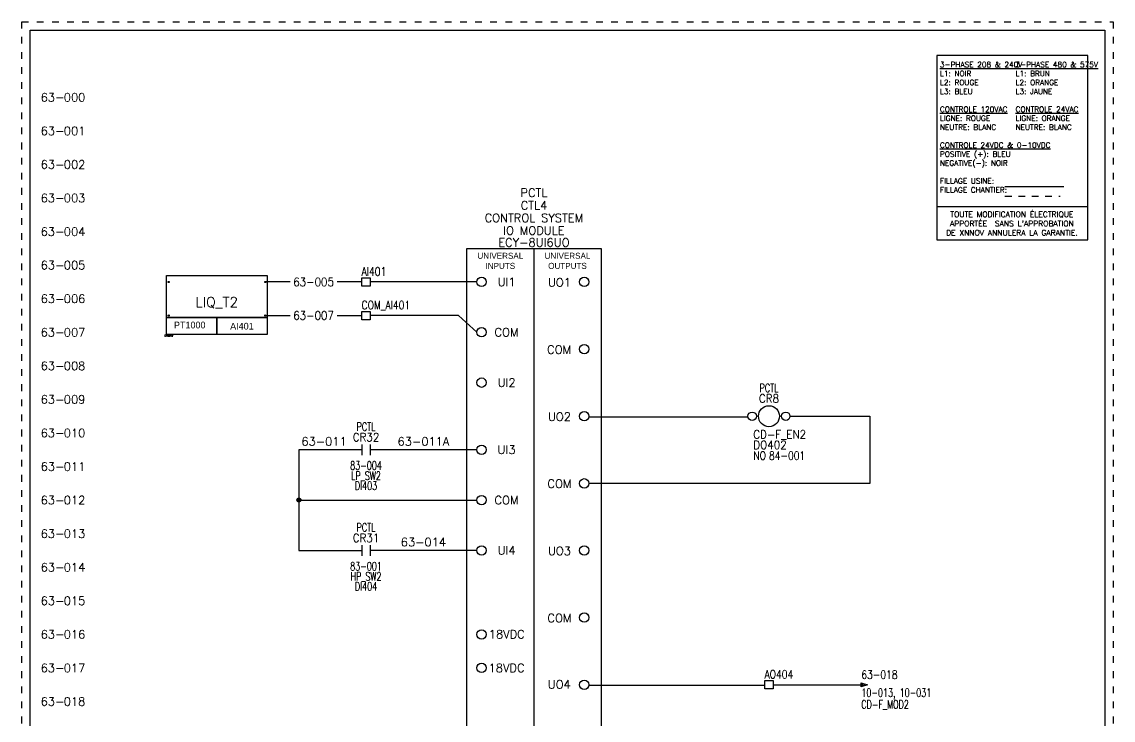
# Model space of a CAD drawing. Header units: inches. Extents: x -0.1 to 16.1, y -2.1 to 19.1.
# Drawn here: x -0.12 to 16.12, y 8.72 to 19.12 of the extents above; entities that cross this region are included whole.
import ezdxf
from ezdxf.enums import TextEntityAlignment as Align

# ---------------------------------------------------------------- set-up
doc = ezdxf.new("R2010")
doc.units = ezdxf.units.IN
doc.header["$MEASUREMENT"] = 0
for name, pattern in [('Caddy_Solid', [0]), ('DASHED2', [0.375, 0.25, -0.125]), ('DOT2', [0.125, 0, -0.125])]:
    doc.linetypes.add(name, pattern=pattern)
for name, color, linetype in [('BLK_18', 251, 'Continuous'), ('BLU_18', 5, 'Continuous'), ('DESC', 150, 'Continuous'), ('DESCCHILD', 20, 'Continuous'), ('LOC', 8, 'Continuous'), ('MISC', 7, 'Continuous'), ('RED_18', 1, 'Continuous'), ('SYMS', 7, 'Continuous'), ('TAGFIXED', 7, 'Continuous'), ('TAGS', 150, 'Continuous'), ('TERMS', 123, 'Continuous'), ('WIRENO', 72, 'Continuous'), ('WIREREF', 52, 'Continuous'), ('XREF', 7, 'Continuous'), ('XREFCHILD', 134, 'Continuous')]:
    doc.layers.add(name, color=color, linetype=linetype)
doc.layers.add('TITLEBLOCK_FRAME', color=7, linetype='DOT2', plot=False)
doc.styles.add('TB_BODY', font='arial.ttf')
doc.styles.add('WD', font='romans.shx')

# ---------------------------------------------------------------- blocks, each defined once
blk = doc.blocks.new('*U4')
at = {"color": 7, "linetype": 'Caddy_Solid', "lineweight": 25}
blk.add_line((-1.486, 1.048), (-0.608, 1.048), dxfattribs=at)
at = {"color": 7, "linetype": 'DASHED2', "lineweight": 25, "ltscale": 0.25}
blk.add_line((-1.486, 0.902), (-0.662, 0.902), dxfattribs=at)
blk.add_line((-2.5, 0.75), (-0.25, 0.75))
blk.add_lwpolyline([(-0.25, 3), (-2.5, 3), (-2.5, 0.25), (-0.25, 0.25)], close=True)
at = {"style": 'WD'}
for s, heights, insert, char_height, attachment_point in [('{\\L3-PHASE 208 & 240V}\\PL1: NOIR\\PL2: ROUGE\\PL3: BLEU\\P\\P{\\LCONTROLE 120VAC}\\PLIGNE: ROUGE\\PNEUTRE: BLANC\\P{\\L\\PCONTROLE 24VDC & 0-10VDC\\P}POSITIVE (+): BLEU\\PNEGATIVE(-): NOIR\\P\\P\\pxql;FILLAGE USINE:\\PFILLAGE CHANTIER:', [-1.977], (-2.454, 2.903), 0.08, 1), ('{\\L3-PHASE 480 & 575V}\\PL1: BRUN\\PL2: ORANGE\\PL3: JAUNE\\P\\P{\\LCONTROLE 24VAC}\\PLIGNE: ORANGE\\PNEUTRE: BLANC', [-1.013], (-1.328, 2.903), 0.08, 1), ("TOUTE MODIFICATION ÉLECTRIQUE \\PAPPORTÉE  SANS L'APPROBATION \\PDE XNNOV ANNULERA LA GARANTIE.", [-0.389], (-1.383, 0.495), 0.08242, 5)]:
    blk.add_mtext_dynamic_manual_height_columns(s, width=4.81392, gutter_width=1.374, heights=heights, dxfattribs=dict(at, insert=insert, char_height=char_height, attachment_point=attachment_point))
blk = doc.blocks.new('WD_MLRH7')
at = {"style": 'WD'}
blk.add_attdef('WDCOPY_DASH', text='', height=0.125, dxfattribs=at).set_placement((-0.684, 0), align=Align.MIDDLE)
blk.add_attdef('SHEET', text='', height=0.125, dxfattribs=at).set_placement((-0.756, 0), align=Align.MIDDLE_RIGHT)
blk.add_attdef('RUNGFIRST', text='', height=0.125, dxfattribs=at).set_placement((-0.625, 0), align=Align.MIDDLE_LEFT)
at = {"style": 'WD', "flags": 1}
for tag, p in [('RUNGHORV', (-0.25, -0.127)), ('RUNGINC', (-0.25, -0.163)), ('WIREMODE', (-0.25, -0.281)), ('RUNGDIST', (-0.25, -0.2)), ('RUNGCNT', (-0.25, -0.237)), ('WIREFMT', (-0.25, -0.321)), ('WIRE-START', (-0.25, -0.356)), ('WIRE-GSUF', (-0.25, -0.396)), ('PH3SPACE', (-0.25, -0.437))]:
    blk.add_attdef(tag, text='', height=0.025, dxfattribs=at).set_placement(p, align=Align.RIGHT)
blk = doc.blocks.new('HT0001')
for p, q in [((-0.062, 0.062), (0.062, 0.062)), ((-0.062, -0.062), (-0.062, 0.062)), ((0.062, 0.062), (0.062, -0.062)), ((0.062, -0.062), (-0.062, -0.062))]:
    blk.add_line(p, q)
at = {"style": 'WD'}
for tag, p, width in [('INST', (0.062, 0.42), 0.7), ('LOC', (0.062, 0.25), 0.7), ('DESC1', (0.05, -0.385), 0.8)]:
    blk.add_attdef(tag, p, '', height=0.125, dxfattribs=dict(at, width=width))
at = {"linetype": 'Continuous', "style": 'WD'}
for tag, p, height, width, flags in [('TERM01', (0.062, 0.094), 0.125, 0.8, 8), ('TAGSTRIP', (0.05, -0.229), 0.125, 0.9, 8), ('CAT', (0.213, -0.406), 0.109, 0.8, 1), ('DESC2', (0.05, -0.541), 0.125, 0.8, 8), ('DESC3', (0.05, -0.698), 0.125, 0.8, 8)]:
    blk.add_attdef(tag, p, '', height=height, dxfattribs=dict(at, width=width, flags=flags))
at = {"style": 'WD', "flags": 1}
for tag, p, height in [('X4TERM01', (-0.062, 0), 0.0125), ('X4TERMDESC01', (-0.055, -0.023), 0.025), ('X2TERMDESC01', (-0.006, 0.029), 0.025), ('STRIPSEQ', (0, 0), 0.00125), ('X2TERM01', (0, 0.062), 0.0125), ('X2PIN01', (0.033, 0.084), 0.0125), ('X1TERMDESC01', (0.039, 0.007), 0.025), ('X1TERM01', (0.062, 0), 0.0125), ('X1PIN01', (0.087, 0.016), 0.0125), ('X4PIN01', (-0.114, -0.038), 0.0125), ('LINKTERM', (0, -0.002), 0.00125), ('X8TERM01', (0, -0.062), 0.0125), ('X8TERMDESC01', (0, -0.054), 0.025), ('X8PIN01', (0.026, -0.096), 0.0125)]:
    blk.add_attdef(tag, p, '', height=height, dxfattribs=at)
at = {"linetype": 'Continuous', "style": 'WD', "width": 0.8, "flags": 1}
blk.add_attdef('MFG', text='', height=0.109, dxfattribs=at).set_placement((0.088, -0.406), align=Align.RIGHT)
at = {"style": 'WD', "width": 0.7, "flags": 1}
blk.add_attdef('ASSYCODE', (0.062, -0.281), '', height=0.01, dxfattribs=at)
blk = doc.blocks.new('HCR21')
at = {"linetype": 'Continuous'}
for p, q in [((-0.062, 0.08), (-0.062, -0.08)), ((0.062, 0.08), (0.062, -0.08))]:
    blk.add_line(p, q, dxfattribs=at)
at = {"style": 'WD'}
for tag, width, p in [('INST', 0.7, (0, 0.451)), ('LOC', 0.7, (0, 0.281)), ('TAG2', 0.9, (0, 0.125)), ('DESC1', 0.7, (0, -0.449)), ('XREF', 0.7, (0, -0.297)), ('DESC2', 0.7, (0, -0.597)), ('DESC3', 0.7, (0, -0.744))]:
    blk.add_attdef(tag, text='', height=0.125, dxfattribs=dict(at, width=width)).set_placement(p, align=Align.CENTER)
for tag, p, height, flags in [('X4TERM01', (-0.062, 0), 0.0125, 1), ('X1TERM02', (0.062, 0), 0.0125, 1), ('FAMILY', (0.097, 0.053), 0.01, 9), ('CONTACT', (0.097, 0.036), 0.01, 1)]:
    blk.add_attdef(tag, p, '', height=height, dxfattribs=dict(at, flags=flags))
for tag, p in [('X2LINK', (0, 0.125)), ('X8LINK', (0, -0.125))]:
    blk.add_attdef(tag, p, '', height=0.01, dxfattribs=at)
at = {"linetype": 'Continuous', "style": 'WD', "flags": 8}
blk.add_attdef('TERM01', text='', height=0.125, dxfattribs=at).set_placement((-0.125, -0.016), align=Align.TOP_RIGHT)
blk.add_attdef('TERM02', text='', height=0.125, dxfattribs=at).set_placement((0.125, -0.016), align=Align.TOP_LEFT)
blk = doc.blocks.new('HCR1T')
for p, q in [((-0.156, 0), (-0.188, 0)), ((0.188, 0), (0.156, 0))]:
    blk.add_line(p, q)
for centre, radius in [((-0.25, 0), 0.0625), ((0, 0), 0.156), ((0.25, 0), 0.0625)]:
    blk.add_circle(centre, radius)
at = {"style": 'WD'}
for tag, width, p in [('INST', 0.7, (0, 0.528)), ('TAG1', 0.9, (0, 0.202)), ('LOC', 0.7, (0, 0.359))]:
    blk.add_attdef(tag, text='', height=0.125, dxfattribs=dict(at, width=width)).set_placement(p, align=Align.CENTER)
at = {"style": 'WD', "flags": 9}
blk.add_attdef('FAMILY', text='', height=0.01, dxfattribs=at).set_placement((-0.005, 0.17), align=Align.CENTER)
at = {"linetype": 'Continuous', "style": 'WD', "flags": 1}
for tag, p in [('CAT', (0, 0.159)), ('MFG', (0, 0.14))]:
    blk.add_attdef(tag, text='', height=0.01, dxfattribs=at).set_placement(p, align=Align.MIDDLE)
at = {"style": 'WD'}
for tag, p, width in [('DESC1', (1.126, 0.076), 0.9), ('DESC2', (1.126, -0.081), 0.9), ('DESC3', (1.126, -0.237), 0.9), ('XREFNO', (1.359, -0.393), 0.8), ('XREFNC', (1.359, -0.549), 0.8)]:
    blk.add_attdef(tag, p, '', height=0.125, dxfattribs=dict(at, width=width))
at = {"linetype": 'Continuous', "style": 'WD', "width": 0.8, "flags": 8}
for tag, p in [('TERM01', (-0.25, 0)), ('TERM02', (0.25, 0))]:
    blk.add_attdef(tag, text='', height=0.0625, dxfattribs=at).set_placement(p, align=Align.MIDDLE_CENTER)
at = {"style": 'WD', "flags": 1}
for tag, p in [('X4TERM01', (-0.312, 0)), ('X1TERM02', (0.312, 0))]:
    blk.add_attdef(tag, p, '', height=0.0125, dxfattribs=at)
at = {"linetype": 'Continuous', "style": 'WD', "flags": 9}
blk.add_attdef('ASSYCODE', text='', height=0.01, dxfattribs=at).set_placement((0, 0.109), align=Align.CENTER)
at = {"style": 'WD', "width": 0.8, "flags": 8}
for tag, p in [('NO', (1.126, -0.393)), ('NC', (1.126, -0.549))]:
    blk.add_attdef(tag, p, '', height=0.125, dxfattribs=at)
blk = doc.blocks.new('*U12')
blk.add_circle((0, 0), 0.0699)
blk = doc.blocks.new('*U13')
at = {"color": 0, "linetype": 'ByBlock', "lineweight": -2, "transparency": 16777216}
for p in [(0, 1.5), (0, 0.75), (0, 0)]:
    blk.add_blockref('*U12', p, dxfattribs=at)
blk = doc.blocks.new('*U15')
blk.add_circle((0, 0), 0.0699)
blk = doc.blocks.new('*U14')
at = {"color": 0, "linetype": 'ByBlock', "lineweight": -2, "transparency": 16777216}
for p in [(0, 1.5), (0, 0.75), (0, 0)]:
    blk.add_blockref('*U15', p, dxfattribs=at)
blk = doc.blocks.new('*U16')
blk.add_circle((0, 0), 0.0699)
blk = doc.blocks.new('*U17')
at = {"color": 0, "linetype": 'ByBlock', "lineweight": -2, "transparency": 16777216}
for p in [(0, 1.5), (0, 0.75), (0, 0)]:
    blk.add_blockref('*U16', p, dxfattribs=at)
blk = doc.blocks.new('*U18')
blk.add_circle((0, 0), 0.0699)
blk = doc.blocks.new('*U19')
at = {"color": 0, "linetype": 'ByBlock', "lineweight": -2, "transparency": 16777216}
for p in [(0, 0.5), (0, 0)]:
    blk.add_blockref('*U18', p, dxfattribs=at)
blk = doc.blocks.new('*U20')
blk.add_circle((0, 0), 0.0699)
blk = doc.blocks.new('*U21')
at = {"color": 0, "linetype": 'ByBlock', "lineweight": -2, "transparency": 16777216}
for p in [(0, 1.5), (0, 0.75), (0, 0)]:
    blk.add_blockref('*U20', p, dxfattribs=at)
blk = doc.blocks.new('*U22')
blk.add_circle((0, 0), 0.0699)
blk = doc.blocks.new('*U23')
at = {"color": 0, "linetype": 'ByBlock', "lineweight": -2, "transparency": 16777216}
for p in [(0, 11), (0, 10), (0, 9), (0, 8), (0, 7), (0, 6), (0, 5), (0, 4), (0, 3), (0, 2), (0, 1), (0, 0)]:
    blk.add_blockref('*U22', p, dxfattribs=at)
blk = doc.blocks.new('HDV1_ECY-8UI6UO')
blk.add_line((1, 0), (1, -12))
at = {"linetype": 'Continuous'}
blk.add_lwpolyline([(0, 0), (2, 0), (2, -12), (0, -12)], close=True, dxfattribs=at)
for name, p in [('*U13', (0.22, -2)), ('*U23', (1.75, -11.5)), ('*U14', (0.22, -4.5)), ('*U19', (0.22, -6.25)), ('*U17', (0.22, -9)), ('*U21', (0.22, -11.5))]:
    blk.add_blockref(name, p)
at = {"char_height": 0.09, "attachment_point": 5}
for s, insert in [('UNIVERSAL\\PINPUTS', (0.5, -0.186)), ('UNIVERSAL\\POUTPUTS', (1.5, -0.186))]:
    blk.add_mtext_dynamic_manual_height_columns(s, width=0.875, gutter_width=0.5, heights=[-0.24], dxfattribs=dict(at, insert=insert))
at = {"layer": 'DESC', "ltscale": 0.5, "style": 'WD'}
for tag, p in [('DESC1', (1, 0.454)), ('DESC2', (1, 0.266)), ('DESC3', (1, -0.084))]:
    blk.add_attdef(tag, text='', height=0.125, dxfattribs=at).set_placement(p, align=Align.MIDDLE_CENTER)
at = {"layer": 'LOC', "ltscale": 0.5, "style": 'WD', "flags": 1}
blk.add_attdef('INST', text='', height=0.125, dxfattribs=at).set_placement((1, 1.016), align=Align.MIDDLE_CENTER)
at = {"layer": 'LOC', "ltscale": 0.5, "style": 'WD'}
blk.add_attdef('LOC', text='', height=0.125, dxfattribs=at).set_placement((1, 0.829), align=Align.MIDDLE_CENTER)
at = {"layer": 'MISC', "ltscale": 0.5, "style": 'WD'}
blk.add_attdef('CAT', text='', height=0.125, dxfattribs=at).set_placement((1, 0.088), align=Align.MIDDLE_CENTER)
at = {"layer": 'MISC', "ltscale": 0.5, "style": 'WD', "flags": 1}
blk.add_attdef('MFG', text='', height=0.05, dxfattribs=at).set_placement((1.202, -0.085), align=Align.MIDDLE)
at = {"layer": 'MISC', "ltscale": 0.5, "style": 'WD', "flags": 9}
for tag, p in [('ASSYCODE', (1.294, -0.36)), ('FAMILY', (1.245, -0.235))]:
    blk.add_attdef(tag, text='', height=0.05, dxfattribs=at).set_placement(p, align=Align.CENTER)
at = {"layer": 'MISC', "ltscale": 0.5, "style": 'WD', "flags": 1}
for tag, p in [('RATING1', (2.125, -0.298)), ('RATING2', (2.125, -0.485))]:
    blk.add_attdef(tag, text='', height=0.125, dxfattribs=at).set_placement(p, align=Align.MIDDLE_LEFT)
for tag, p in [('X4TERM01', (0.149, -0.5)), ('X4TERM02', (0.148, -1.249)), ('X4TERM03', (0.148, -2)), ('X4TERM04', (0.148, -3)), ('X4TERM05', (0.148, -3.75)), ('X4TERM06', (0.148, -4.498)), ('X4TERM07', (0.15, -5.748)), ('X4TERM08', (0.148, -6.25)), ('X4TERM09', (0.148, -7.499)), ('X4TERM10', (0.148, -8.249)), ('X4TERM11', (0.151, -8.998)), ('X4TERM12', (0.15, -9.999)), ('X4TERM13', (0.148, -10.75)), ('X4TERM14', (0.149, -11.499))]:
    blk.add_attdef(tag, p, '', height=0.0125, dxfattribs=at)
for tag, p in [('X2TERM01', (0.218, -0.43)), ('X2TERM02', (0.218, -1.179)), ('X2TERM03', (0.218, -1.93)), ('X2TERM04', (0.217, -2.93)), ('X2TERM05', (0.218, -3.68)), ('X2TERM06', (0.218, -4.428)), ('X2TERM07', (0.22, -5.678)), ('X2TERM08', (0.218, -6.18)), ('X2TERM09', (0.218, -7.429)), ('X2TERM10', (0.218, -8.179)), ('X2TERM11', (0.22, -8.929)), ('X2TERM12', (0.22, -9.929)), ('X2TERM13', (0.218, -10.68)), ('X2TERM14', (0.219, -11.429))]:
    blk.add_attdef(tag, text='', height=0.0125, rotation=90, dxfattribs=at).set_placement(p, align=Align.RIGHT)
for tag, p in [('X8TERM01', (0.218, -0.57)), ('X8TERM02', (0.218, -1.319)), ('X8TERM03', (0.218, -2.07)), ('X8TERM04', (0.217, -3.07)), ('X8TERM05', (0.218, -3.82)), ('X8TERM06', (0.218, -4.568)), ('X8TERM07', (0.22, -5.818)), ('X8TERM08', (0.218, -6.32)), ('X8TERM09', (0.218, -7.569)), ('X8TERM10', (0.218, -8.319)), ('X8TERM11', (0.22, -9.068)), ('X8TERM12', (0.22, -10.069)), ('X8TERM13', (0.218, -10.82)), ('X8TERM14', (0.219, -11.569))]:
    blk.add_attdef(tag, p, '', height=0.0125, rotation=90, dxfattribs=at)
for tag, p in [('X1TERM15', (1.825, -0.507)), ('X1TERM16', (1.82, -1.507)), ('X1TERM17', (1.825, -2.507)), ('X1TERM18', (1.825, -3.506)), ('X1TERM19', (1.825, -4.507)), ('X1TERM20', (1.825, -5.507)), ('X1TERM21', (1.821, -6.507)), ('X1TERM22', (1.825, -7.507)), ('X1TERM23', (1.825, -8.506)), ('X1TERM24', (1.826, -9.506)), ('X1TERM25', (1.825, -10.506)), ('X1TERM26', (1.825, -11.507))]:
    blk.add_attdef(tag, text='', height=0.0125, dxfattribs=at).set_placement(p, align=Align.RIGHT)
at = {"layer": 'SYMS', "style": 'WD', "width": 0.8}
blk.add_attdef('XREF', (-0.233, -0.046), '', height=0.125, dxfattribs=at)
at = {"layer": 'TAGS', "ltscale": 0.5, "style": 'WD'}
blk.add_attdef('TAG1', text='', height=0.125, dxfattribs=at).set_placement((1, 0.641), align=Align.MIDDLE_CENTER)
at = {"layer": 'TERMS', "ltscale": 0.5, "style": 'WD'}
for tag, p in [('TERM01', (0.593, -0.5)), ('TERM15', (1.38, -0.507)), ('TERM02', (0.593, -1.249)), ('TERM16', (1.375, -1.507)), ('TERM03', (0.593, -2)), ('TERM17', (1.38, -2.507)), ('TERM04', (0.592, -3)), ('TERM18', (1.38, -3.506)), ('TERM05', (0.593, -3.75)), ('TERM06', (0.593, -4.498)), ('TERM19', (1.38, -4.507)), ('TERM20', (1.38, -5.507)), ('TERM07', (0.595, -5.748)), ('TERM08', (0.593, -6.25)), ('TERM21', (1.377, -6.495)), ('TERM09', (0.593, -7.499)), ('TERM22', (1.38, -7.494)), ('TERM10', (0.593, -8.249)), ('TERM23', (1.38, -8.494)), ('TERM11', (0.595, -8.998)), ('TERM24', (1.381, -9.494)), ('TERM12', (0.595, -9.999)), ('TERM25', (1.38, -10.494)), ('TERM13', (0.593, -10.75)), ('TERM14', (0.594, -11.499)), ('TERM26', (1.38, -11.494))]:
    blk.add_attdef(tag, text='', height=0.125, dxfattribs=at).set_placement(p, align=Align.MIDDLE_CENTER)
blk = doc.blocks.new('HDV1_SENSOR-CONN')
for points in [[(-1.473, 0.094), (0.027, 0.094), (0.027, -0.531), (-1.473, -0.531)], [(-1.473, -0.531), (-0.723, -0.531), (-0.723, -0.781), (-1.473, -0.781)], [(-0.723, -0.531), (0.027, -0.531), (0.027, -0.781), (-0.723, -0.781)]]:
    blk.add_lwpolyline(points, close=True)
for centre in [(-1.438, 0), (0, 0), (-1.438, -0.5), (0, -0.5)]:
    blk.add_circle(centre, 0.00874)
at = {"style": 'WD', "flags": 1}
for tag, p in [('X4TERM01', (-1.438, 0)), ('X1TERM03', (0, 0)), ('X4TERM02', (-1.438, -0.5)), ('X1TERM04', (0, -0.5))]:
    blk.add_attdef(tag, p, '', height=0.005, dxfattribs=at)
at = {"style": 'WD'}
blk.add_attdef('TAG1', text='', height=0.15, dxfattribs=at).set_placement((-0.723, -0.375), align=Align.CENTER)
for tag, p in [('DESC1', (-1.125, -0.592)), ('DESC2', (-0.348, -0.609))]:
    blk.add_attdef(tag, text='', height=0.1).set_placement(p, align=Align.TOP_CENTER)
at = {"style": 'WD', "width": 0.7, "flags": 1}
blk.add_attdef('LOC', text='', height=0.025, dxfattribs=at).set_placement((-1.437, -0.812), align=Align.CENTER)
blk = doc.blocks.new('WDDOT')
for radius in [0.03, 0.0187, 0.00929]:
    blk.add_circle((0, 0), radius)
blk = doc.blocks.new('HA1S1')
for points in [[(0, 0), (0, 0.031), (0.094, 0), (0, -0.031), (0, 0)], [(0.011, 0.016), (0.011, -0.016), (0.058, 0), (0.011, 0.016)]]:
    blk.add_lwpolyline(points)
at = {"style": 'WD', "width": 0.8, "flags": 8}
blk.add_attdef('WIRENO', (0, 0.087), '', height=0.125, dxfattribs=at)
at = {"style": 'WD', "flags": 1}
for tag, p in [('SIGCODE', (-0.02, 0.047)), ('X4TERM01', (0, 0))]:
    blk.add_attdef(tag, p, '', height=0.01, dxfattribs=at)
at = {"style": 'WD', "width": 0.7}
for tag, p in [('XREF', (0, -0.181)), ('DESC1', (0, -0.356))]:
    blk.add_attdef(tag, p, '', height=0.125, dxfattribs=at)
blk = doc.blocks.new('WD_WNH')
at = {"linetype": 'Continuous', "style": 'WD'}
blk.add_attdef('WIRENO', text='', height=0.125, dxfattribs=at).set_placement((0, 0.062), align=Align.CENTER)
at = {"style": 'WD', "flags": 1}
for tag, p in [('W01USER', (0, 0.078)), ('W02USER', (0, 0.07)), ('W03USER', (0, 0.062)), ('W04USER', (0, 0.055)), ('W05USER', (0, 0.047)), ('W06USER', (0, 0.039)), ('W07USER', (0, 0.031)), ('W08USER', (0, 0.023)), ('W09USER', (0, 0.016)), ('W10USER', (0, 0.008))]:
    blk.add_attdef(tag, text='', height=0.005, dxfattribs=at).set_placement(p, align=Align.CENTER)
blk = doc.blocks.new('WD_WNH1')
at = {"style": 'WD', "width": 0.9}
blk.add_attdef('WIRENO', text='', height=0.125, dxfattribs=at).set_placement((0, 0), align=Align.MIDDLE_CENTER)
at = {"color": 250, "style": 'WD'}
for tag, p in [('X4_TINY_DOT_DONT_REMOVE', (-0.062, 0)), ('X1_TINY_DOT_DONT_REMOVE', (0.062, 0))]:
    blk.add_attdef(tag, p, '', height=0.0001, dxfattribs=at)
at = {"style": 'WD', "flags": 1}
for tag, p in [('X4TERM01', (-0.062, 0)), ('X1TERM01', (0.062, 0))]:
    blk.add_attdef(tag, p, '', height=0.01, dxfattribs=at)
for tag, p in [('W01USER', (0, 0.078)), ('W02USER', (0, 0.07)), ('W03USER', (0, 0.062)), ('W04USER', (0, 0.055)), ('W05USER', (0, 0.047)), ('W06USER', (0, 0.039)), ('W07USER', (0, 0.031)), ('W08USER', (0, 0.023)), ('W09USER', (0, 0.016)), ('W10USER', (0, 0.008))]:
    blk.add_attdef(tag, text='', height=0.005, dxfattribs=at).set_placement(p, align=Align.CENTER)
blk = doc.blocks.new('*U29')
at = {"color": 5}
for p, q in [((0, 21), (16, 21)), ((0, 0), (0, 21)), ((16, 21), (16, 0))]:
    blk.add_line(p, q, dxfattribs=at)
at = {"layer": 'TITLEBLOCK_FRAME'}
blk.add_lwpolyline([(-0.125, 21.125), (16.125, 21.125), (16.125, -0.125), (-0.125, -0.125)], close=True, dxfattribs=at)
blk.add_lwpolyline([(-0.125, 21.125), (16.125, 21.125), (16.125, -0.125), (-0.125, -0.125)], close=True, dxfattribs=at)
at = {"color": 7, "style": 'TB_BODY', "flags": 4}
for tag, p in [('N5', (7.597, 1.925)), ('N4', (7.597, 1.575)), ('N3', (7.597, 1.225)), ('N2', (7.597, 0.925)), ('N1', (7.597, 0.575)), ('PAGENO', (5.883, 0.167)), ('SHEETMAX', (6.824, 0.157))]:
    blk.add_attdef(tag, text='', height=0.14, dxfattribs=at).set_placement(p, align=Align.MIDDLE_CENTER)
for tag, height, p in [('DATE5', 0.14, (7.854, 1.925)), ('PAR5', 0.14, (9.104, 1.925)), ('DESCRIPTION5', 0.14, (9.661, 1.925)), ('TITLE1', 0.175, (0.091, 1.57)), ('DATE4', 0.14, (7.854, 1.575)), ('PAR4', 0.14, (9.104, 1.575)), ('DESCRIPTION4', 0.14, (9.661, 1.575)), ('TITLE2', 0.175, (0.091, 1.306)), ('AP.PAR', 0.14, (5.526, 1.365)), ('DATE3', 0.14, (7.854, 1.225)), ('PAR3', 0.14, (9.104, 1.225)), ('DESCRIPTION3', 0.14, (9.661, 1.225)), ('TITLE3', 0.175, (0.091, 1.041)), ('DATE2', 0.14, (7.854, 0.925)), ('PAR2', 0.14, (9.104, 0.925)), ('DESCRIPTION2', 0.14, (9.661, 0.925)), ('DESS.PAR', 0.14, (5.286, 0.642)), ('DATE1', 0.14, (7.854, 0.575)), ('PAR1', 0.14, (9.109, 0.575)), ('DESCRIPTION1', 0.14, (9.645, 0.575)), ('PRJCT', 0.14, (1.193, 0.167)), ('DATE', 0.14, (3.204, 0.179))]:
    blk.add_attdef(tag, text='', height=height, dxfattribs=at).set_placement(p, align=Align.MIDDLE_LEFT)

msp = doc.modelspace()

# ---------------------------------------------------------------- linework, layer by layer
at = {"layer": 'BLK_18'}
for p, q in [((3.5, 14.75), (3.869, 14.75)), ((4.569, 14.75), (4.938, 14.75)), ((6.375, 14.75), (5.062, 14.75)), ((6.648, 14.501), (6.375, 14.75)), ((11.312, 13.25), (12.5, 13.25)), ((12.5, 13.25), (12.5, 12.25)), ((12.5, 12.25), (8.325, 12.25)), ((11.062, 9.25), (12.375, 9.25))]:
    msp.add_line(p, q, dxfattribs=at)
at = {"layer": 'BLU_18'}
for p, q in [((8.325, 13.243), (10.688, 13.243)), ((4.938, 12.75), (4, 12.75)), ((4, 12.75), (4, 12.001)), ((6.648, 12.75), (5.062, 12.75)), ((4, 12.001), (4, 11.25)), ((4, 12.001), (6.648, 12.001)), ((4, 11.25), (4.938, 11.25)), ((6.648, 11.25), (5.062, 11.25))]:
    msp.add_line(p, q, dxfattribs=at)
at = {"layer": 'RED_18'}
for p, q in [((3.869, 15.25), (3.5, 15.25)), ((4.938, 15.25), (4.569, 15.25)), ((6.649, 15.25), (5.062, 15.25)), ((8.321, 9.243), (10.938, 9.243))]:
    msp.add_line(p, q, dxfattribs=at)

# ---------------------------------------------------------------- block references
at = {"ltscale": 0.5}
msp.add_blockref('*U29', (0, -2), dxfattribs=at)
msp.add_blockref('*U4', (16, 15.625))
msp.add_blockref('WD_MLRH7', (1.125, 18)).add_auto_attribs({'RUNGFIRST': '000', 'SHEET': '63', 'WDCOPY_DASH': '-'})
at = {"layer": 'SYMS'}
msp.add_blockref('HDV1_ECY-8UI6UO', (6.5, 15.75), dxfattribs=at).add_auto_attribs({'TERM03': 'UI2', 'TERM02': 'COM', 'TERM01': 'UI1', 'TAG1': 'CTL4', 'CAT': 'ECY-8UI6UO', 'LOC': 'PCTL', 'DESC2': 'IO MODULE', 'DESC1': 'CONTROL SYSTEM', 'TERM17': 'UO2', 'TERM16': 'COM', 'TERM15': 'UO1', 'TERM04': 'UI3', 'TERM05': 'COM', 'TERM06': 'UI4', 'TERM07': '18VDC', 'TERM08': '18VDC', 'TERM09': 'UI5', 'TERM10': 'COM', 'TERM11': 'UI6', 'TERM12': 'UI7', 'TERM13': 'COM', 'TERM14': 'UI8', 'TERM18': 'COM', 'TERM19': 'UO3', 'TERM20': 'COM', 'TERM21': 'UO4', 'TERM22': 'COM', 'TERM23': 'UO5', 'TERM24': 'COM', 'TERM25': 'UO6', 'TERM26': 'COM'})
ref = msp.add_blockref('HT0001', (5, 15.25), dxfattribs=at)
ref.add_attrib('TERM01', 'AI401', (4.933, 15.343), dxfattribs={"layer": 'TERMS', "linetype": 'Continuous', "height": 0.125, "style": 'WD', "width": 0.8, "flags": 8})
ref = msp.add_blockref('HDV1_SENSOR-CONN', (3.5, 15.25), dxfattribs=at)
ref.add_attrib('LOC', 'CIRCUIT2', dxfattribs={"layer": 'LOC', "height": 0.025, "style": 'WD', "width": 0.7}).set_placement((2.063, 14.438), align=Align.CENTER)
ref.add_attrib('TAG1F', 'LIQ_T2', dxfattribs={"layer": 'TAGFIXED', "height": 0.15, "style": 'WD'}).set_placement((2.777, 14.875), align=Align.CENTER)
ref.add_attrib('DESC1', 'PT1000', dxfattribs={"layer": 'DESC', "height": 0.1}).set_placement((2.375, 14.658), align=Align.TOP_CENTER)
ref.add_attrib('DESC2', 'AI401', dxfattribs={"layer": 'DESC', "height": 0.1}).set_placement((3.152, 14.641), align=Align.TOP_CENTER)
ref = msp.add_blockref('HT0001', (5, 14.75), dxfattribs=at)
ref.add_attrib('TERM01', 'COM_AI401', (4.933, 14.843), dxfattribs={"layer": 'TERMS', "linetype": 'Continuous', "height": 0.125, "style": 'WD', "width": 0.8, "flags": 8})
ref = msp.add_blockref('HCR1T', (11, 13.25), dxfattribs=at)
ref.add_attrib('LOC', 'PCTL', dxfattribs={"layer": 'LOC', "height": 0.125, "style": 'WD', "width": 0.7}).set_placement((11, 13.609), align=Align.CENTER)
ref.add_attrib('NO', 'NO', (10.767, 12.6), dxfattribs={"layer": 'MISC', "height": 0.125, "style": 'WD', "width": 0.8, "flags": 8})
ref.add_attrib('XREFNO', '84-001', (11, 12.6), dxfattribs={"layer": 'XREF', "height": 0.125, "style": 'WD', "width": 0.8})
ref.add_attrib('DESC2', 'DO402', (10.767, 12.76), dxfattribs={"layer": 'DESC', "height": 0.125, "style": 'WD', "width": 0.9})
ref.add_attrib('DESC1', 'CD-F_EN2', (10.767, 12.916), dxfattribs={"layer": 'DESC', "height": 0.125, "style": 'WD', "width": 0.9})
ref.add_attrib('TAG1', 'CR8', dxfattribs={"layer": 'TAGS', "height": 0.125, "style": 'WD', "width": 0.9}).set_placement((11, 13.452), align=Align.CENTER)
ref = msp.add_blockref('HCR21', (5, 12.75), dxfattribs=at)
ref.add_attrib('LOC', 'PCTL', dxfattribs={"layer": 'LOC', "height": 0.125, "style": 'WD', "width": 0.7}).set_placement((5, 13.031), align=Align.CENTER)
ref.add_attrib('XREF', '83-004', dxfattribs={"layer": 'XREFCHILD', "height": 0.125, "style": 'WD', "width": 0.7}).set_placement((5, 12.453), align=Align.CENTER)
ref.add_attrib('DESC2', 'DI403', dxfattribs={"layer": 'DESCCHILD', "height": 0.125, "style": 'WD', "width": 0.7}).set_placement((5, 12.153), align=Align.CENTER)
ref.add_attrib('DESC1', 'LP_SW2', dxfattribs={"layer": 'DESCCHILD', "height": 0.125, "style": 'WD', "width": 0.7}).set_placement((5, 12.301), align=Align.CENTER)
ref.add_attrib('TAG2', 'CR32', dxfattribs={"layer": 'TAGS', "height": 0.125, "style": 'WD', "width": 0.9}).set_placement((5, 12.875), align=Align.CENTER)
msp.add_blockref('WDDOT', (4, 12.001), dxfattribs=at)
ref = msp.add_blockref('HCR21', (5, 11.25), dxfattribs=at)
ref.add_attrib('LOC', 'PCTL', dxfattribs={"layer": 'LOC', "height": 0.125, "style": 'WD', "width": 0.7}).set_placement((5, 11.531), align=Align.CENTER)
ref.add_attrib('XREF', '83-001', dxfattribs={"layer": 'XREFCHILD', "height": 0.125, "style": 'WD', "width": 0.7}).set_placement((5, 10.953), align=Align.CENTER)
ref.add_attrib('DESC2', 'DI404', dxfattribs={"layer": 'DESCCHILD', "height": 0.125, "style": 'WD', "width": 0.7}).set_placement((5, 10.653), align=Align.CENTER)
ref.add_attrib('DESC1', 'HP_SW2', dxfattribs={"layer": 'DESCCHILD', "height": 0.125, "style": 'WD', "width": 0.7}).set_placement((5, 10.801), align=Align.CENTER)
ref.add_attrib('TAG2', 'CR31', dxfattribs={"layer": 'TAGS', "height": 0.125, "style": 'WD', "width": 0.9}).set_placement((5, 11.375), align=Align.CENTER)
ref = msp.add_blockref('HT0001', (11, 9.25), dxfattribs=at)
ref.add_attrib('TERM01', 'AO404', (10.933, 9.343), dxfattribs={"layer": 'TERMS', "linetype": 'Continuous', "height": 0.125, "style": 'WD', "width": 0.8, "flags": 8})
ref = msp.add_blockref('HA1S1', (12.375, 9.25), dxfattribs=at)
ref.add_attrib('DESC1', 'CD-F_MOD2', (12.375, 8.894), dxfattribs={"layer": 'DESC', "height": 0.125, "style": 'WD', "width": 0.7})
ref.add_attrib('WIRENO', '63-018', (12.375, 9.338), dxfattribs={"layer": 'WIREREF', "height": 0.125, "style": 'WD', "width": 0.8, "flags": 8})
ref.add_attrib('XREF', '10-013, 10-031', (12.375, 9.069), dxfattribs={"layer": 'XREF', "height": 0.125, "style": 'WD', "width": 0.7})
at = {"layer": 'WIRENO'}
ref = msp.add_blockref('WD_WNH1', (4.219, 15.25), dxfattribs=at)
ref.add_attrib('X1_TINY_DOT_DONT_REMOVE', '.', (4.569, 15.25), dxfattribs={"layer": 'MISC', "color": 250, "height": 0.0001, "style": 'WD'})
ref.add_attrib('X4_TINY_DOT_DONT_REMOVE', '.', (3.869, 15.25), dxfattribs={"layer": 'MISC', "color": 250, "height": 0.0001, "style": 'WD'})
ref.add_attrib('WIRENO', '63-005', dxfattribs={"height": 0.125, "style": 'WD', "width": 0.9}).set_placement((4.219, 15.25), align=Align.MIDDLE_CENTER)
ref = msp.add_blockref('WD_WNH1', (4.219, 14.75), dxfattribs=at)
ref.add_attrib('X1_TINY_DOT_DONT_REMOVE', '.', (4.569, 14.75), dxfattribs={"layer": 'MISC', "color": 250, "height": 0.0001, "style": 'WD'})
ref.add_attrib('X4_TINY_DOT_DONT_REMOVE', '.', (3.869, 14.75), dxfattribs={"layer": 'MISC', "color": 250, "height": 0.0001, "style": 'WD'})
ref.add_attrib('WIRENO', '63-007', dxfattribs={"height": 0.125, "style": 'WD', "width": 0.9}).set_placement((4.219, 14.75), align=Align.MIDDLE_CENTER)
ref = msp.add_blockref('WD_WNH', (4.375, 12.75), dxfattribs=at)
ref.add_attrib('WIRENO', '63-011', dxfattribs={"linetype": 'Continuous', "height": 0.125, "style": 'WD'}).set_placement((4.375, 12.812), align=Align.CENTER)
ref = msp.add_blockref('WD_WNH', (5.855, 12.75), dxfattribs=at)
ref.add_attrib('WIRENO', '63-011A', dxfattribs={"linetype": 'Continuous', "height": 0.125, "style": 'WD'}).set_placement((5.855, 12.812), align=Align.CENTER)
ref = msp.add_blockref('WD_WNH', (5.855, 11.25), dxfattribs=at)
ref.add_attrib('WIRENO', '63-014', dxfattribs={"linetype": 'Continuous', "height": 0.125, "style": 'WD'}).set_placement((5.855, 11.312), align=Align.CENTER)

# ---------------------------------------------------------------- texts
at = {"style": 'WD'}
for p in [(0.369, 17.5), (0.369, 17), (0.369, 16.5), (0.369, 16), (0.369, 15.5), (0.369, 15), (0.369, 14.5), (0.369, 14), (0.369, 13.5), (0.369, 13), (0.369, 12.5), (0.369, 12), (0.369, 11.5), (0.369, 11), (0.369, 10.5), (0.369, 10), (0.369, 9.5), (0.369, 9)]:
    msp.add_text('63', height=0.125, dxfattribs=at).set_placement(p, align=Align.MIDDLE_RIGHT)
for s, p in [('001', (0.5, 17.5)), ('002', (0.5, 17)), ('003', (0.5, 16.5)), ('004', (0.5, 16)), ('005', (0.5, 15.5)), ('006', (0.5, 15)), ('007', (0.5, 14.5)), ('008', (0.5, 14)), ('009', (0.5, 13.5)), ('010', (0.5, 13)), ('011', (0.5, 12.5)), ('012', (0.5, 12)), ('013', (0.5, 11.5)), ('014', (0.5, 11)), ('015', (0.5, 10.5)), ('016', (0.5, 10)), ('017', (0.5, 9.5)), ('018', (0.5, 9))]:
    msp.add_text(s, height=0.125, dxfattribs=at).set_placement(p, align=Align.MIDDLE_LEFT)
for p in [(0.441, 17.5), (0.441, 17), (0.441, 16.5), (0.441, 16), (0.441, 15.5), (0.441, 15), (0.441, 14.5), (0.441, 14), (0.441, 13.5), (0.441, 13), (0.441, 12.5), (0.441, 12), (0.441, 11.5), (0.441, 11), (0.441, 10.5), (0.441, 10), (0.441, 9.5), (0.441, 9)]:
    msp.add_text('-', height=0.125, dxfattribs=at).set_placement(p, align=Align.MIDDLE)

doc.saveas('drawing.dxf')
